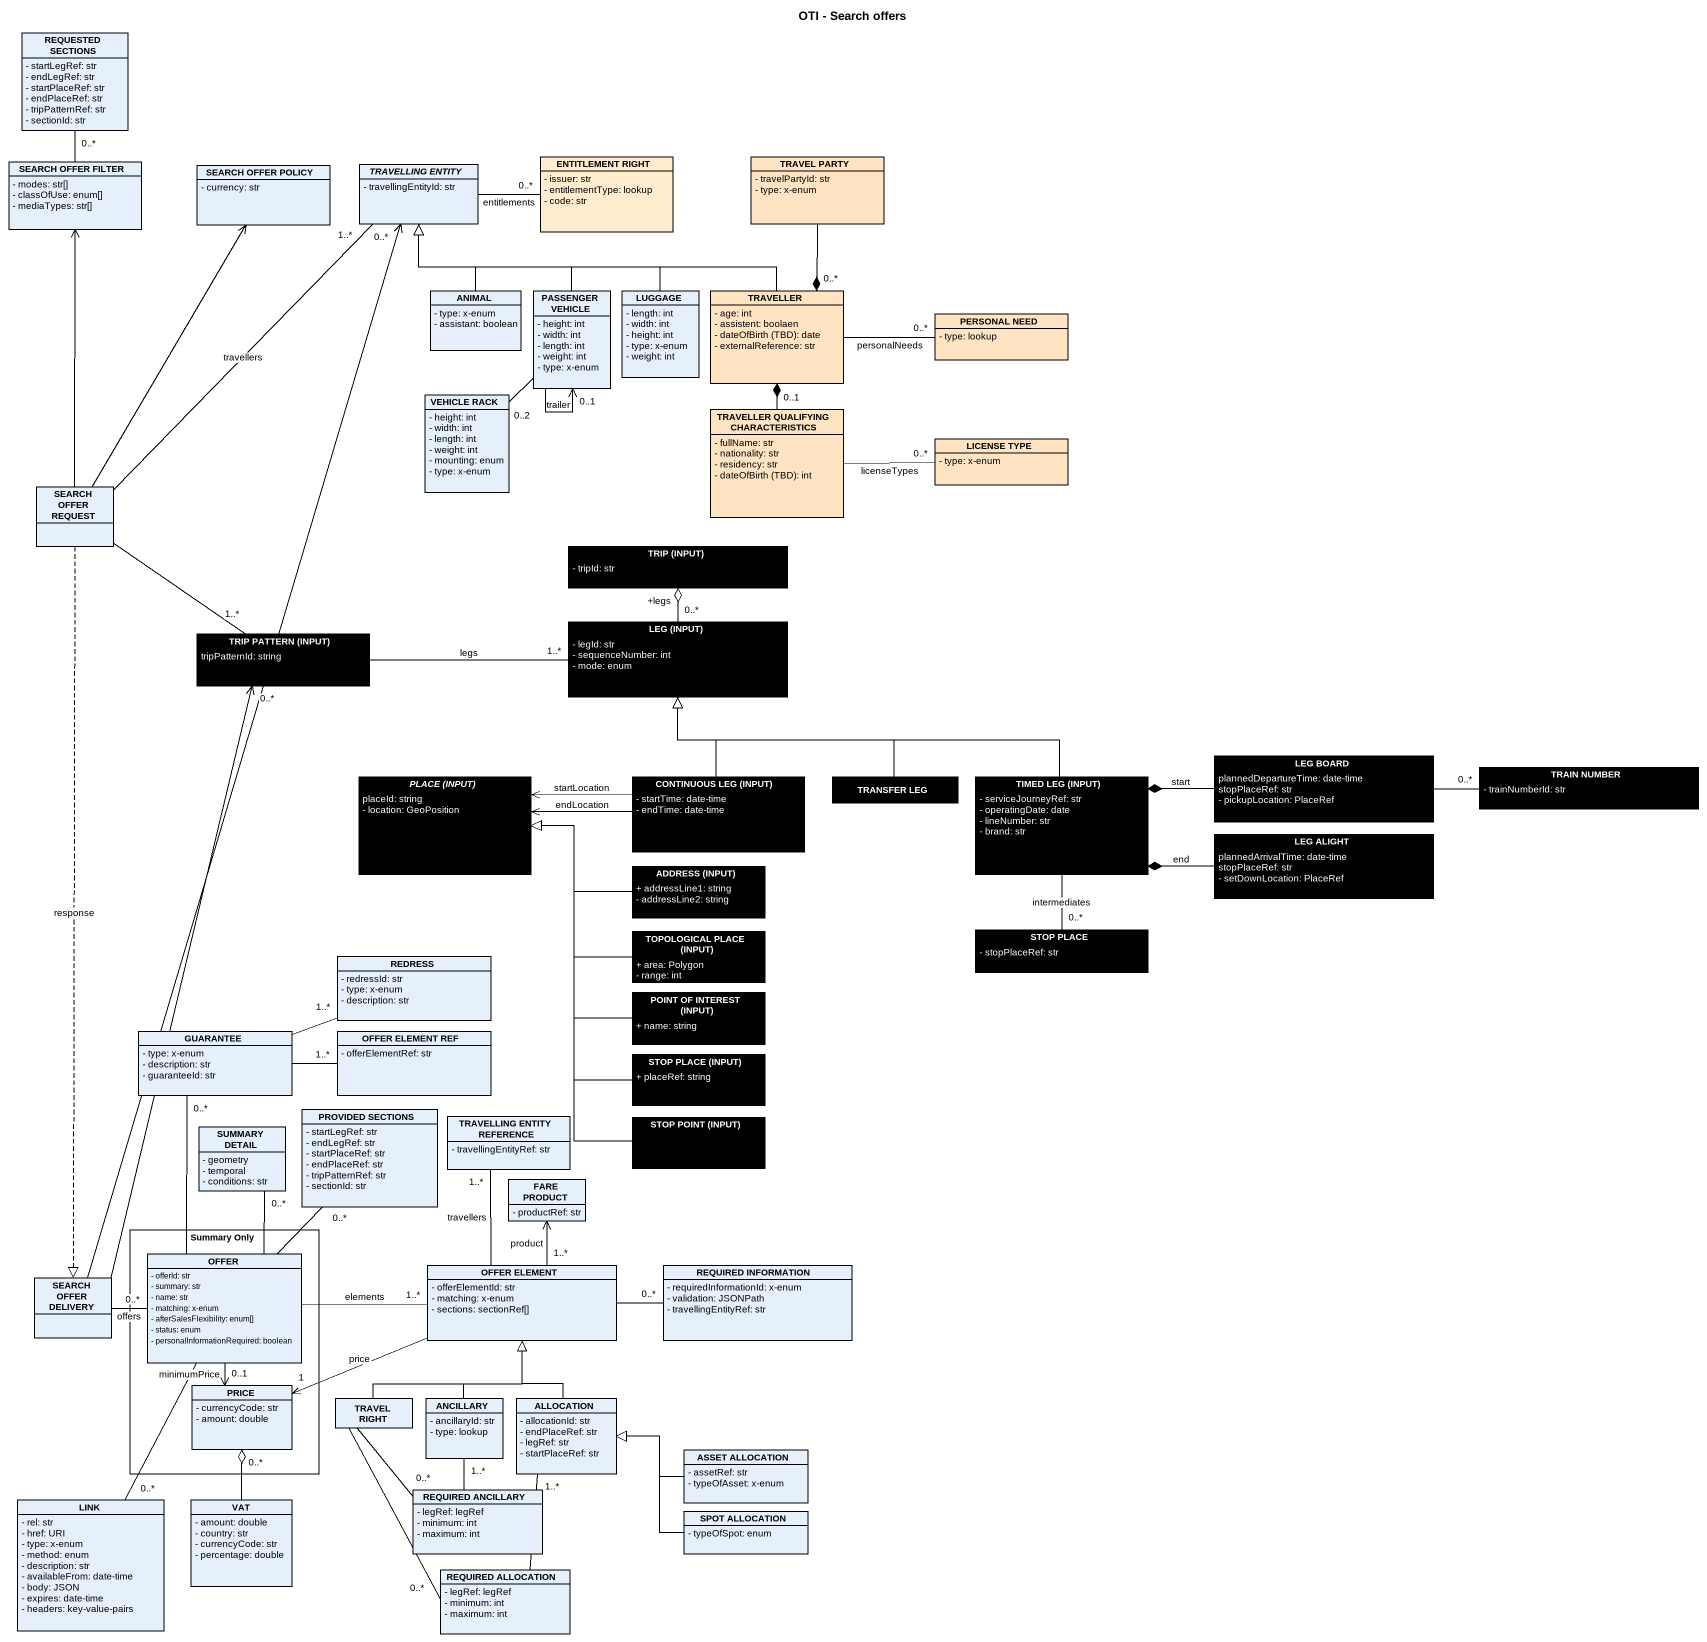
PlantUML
@startuml
title OTI - Search offers
hide circle
hide empty members
skinparam classAttributeIconSize 0
class "REQUESTED SECTIONS" as REQUESTED_SECTIONS {
  - startLegRef: str
  - endLegRef: str
  - startPlaceRef: str
  - endPlaceRef: str
  - tripPatternRef: str
  - sectionId: str
}
class "SEARCH OFFER FILTER" as SEARCH_OFFER_FILTER {
  - modes: str[]
  - classOfUse: enum[]
  - mediaTypes: str[]
}
class "SEARCH OFFER POLICY" as SEARCH_OFFER_POLICY {
  - currency: str
}
abstract class "TRAVELLING ENTITY" as TRAVELLING_ENTITY {
  - travellingEntityId: str
}
class "ENTITLEMENT RIGHT" as ENTITLEMENT_RIGHT #FFEBCD {
  - issuer: str
  - entitlementType: lookup
  - code: str
}
class "TRAVEL PARTY" as TRAVEL_PARTY #FFE4C4 {
  - travelPartyId: str
  - type: x-enum
}
class ANIMAL {
  - type: x-enum
  - assistant: boolean
}
class "PASSENGER VEHICLE" as PASSENGER_VEHICLE {
  - height: int
  - width: int
  - length: int
  - weight: int
  - type: x-enum
}
class LUGGAGE {
  - length: int
  - width: int
  - height: int
  - type: x-enum
  - weight: int
}
class TRAVELLER #FFE4C4 {
  - age: int
  - assistent: boolaen
  {field} - dateOfBirth (TBD): date
  - externalReference: str
}
class "PERSONAL NEED" as PERSONAL_NEED #FFE4C4 {
  - type: lookup
}
class "VEHICLE RACK" as VEHICLE_RACK {
  - height: int
  - width: int
  - length: int
  - weight: int
  - mounting: enum
  - type: x-enum
}
class "TRAVELLER QUALIFYING CHARACTERISTICS" as TRAVELLER_QUALIFYING #FFE4C4 {
  - fullName: str
  - nationality: str
  - residency: str
  {field} - dateOfBirth (TBD): int
}
class "LICENSE TYPE" as LICENSE_TYPE #FFE4C4 {
  - type: x-enum
}
class "SEARCH OFFER REQUEST" as SEARCH_OFFER_REQUEST
class "TRIP (INPUT)" as TRIP_INPUT #000000 {
  - tripId: str
}
class "TRIP PATTERN (INPUT)" as TRIP_PATTERN_INPUT #000000 {
  tripPatternId: string
}
class "LEG (INPUT)" as LEG_INPUT #000000 {
  - legId: str
  - sequenceNumber: int
  - mode: enum
}
class "LEG BOARD" as LEG_BOARD #000000 {
  plannedDepartureTime: date-time
  stopPlaceRef: str
  - pickupLocation: PlaceRef
}
class "TRAIN NUMBER" as TRAIN_NUMBER #000000 {
  - trainNumberId: str
}
abstract class "PLACE (INPUT)" as PLACE_INPUT #000000 {
  placeId: string
  - location: GeoPosition
}
class "CONTINUOUS LEG (INPUT)" as CONTINUOUS_LEG_INPUT #000000 {
  - startTime: date-time
  - endTime: date-time
}
class "TRANSFER LEG" as TRANSFER_LEG #000000
class "TIMED LEG (INPUT)" as TIMED_LEG_INPUT #000000 {
  - serviceJourneyRef: str
  - operatingDate: date
  - lineNumber: str
  - brand: str
}
class "LEG ALIGHT" as LEG_ALIGHT #000000 {
  plannedArrivalTime: date-time
  stopPlaceRef: str
  - setDownLocation: PlaceRef
}
class "ADDRESS (INPUT)" as ADDRESS_INPUT #000000 {
  + addressLine1: string
  - addressLine2: string
}
class REDRESS {
  - redressId: str
  - type: x-enum
  - description: str
}
class "TOPOLOGICAL PLACE (INPUT)" as TOPOLOGICAL_PLACE_INPUT #000000 {
  + area: Polygon
  - range: int
}
class "STOP PLACE" as STOP_PLACE #000000 {
  - stopPlaceRef: str
}
class "POINT OF INTEREST (INPUT)" as POINT_OF_INTEREST_INPUT #000000 {
  + name: string
}
class GUARANTEE {
  - type: x-enum
  - description: str
  - guaranteeId: str
}
class "OFFER ELEMENT REF" as OFFER_ELEMENT_REF {
  - offerElementRef: str
}
class "STOP PLACE (INPUT)" as STOP_PLACE_INPUT #000000 {
  + placeRef: string
}
class "PROVIDED SECTIONS" as PROVIDED_SECTIONS {
  - startLegRef: str
  - endLegRef: str
  - startPlaceRef: str
  - endPlaceRef: str
  - tripPatternRef: str
  - sectionId: str
}
class "TRAVELLING ENTITY REFERENCE" as TRAVELLING_ENTITY_REFERENCE {
  - travellingEntityRef: str
}
class "STOP POINT (INPUT)" as STOP_POINT_INPUT #000000
class "SUMMARY DETAIL" as SUMMARY_DETAIL {
  - geometry
  - temporal
  - conditions: str
}
class "FARE PRODUCT" as FARE_PRODUCT {
  - productRef: str
}
rectangle "Summary Only" as Summary_Only {
  class OFFER {
    - offerId: str
    - summary: str
    - name: str
    - matching: x-enum
    - afterSalesFlexibility: enum[]
    - status: enum
    - personalInformationRequired: boolean
  }
  class PRICE {
    - currencyCode: str
    - amount: double
  }
}
class "OFFER ELEMENT" as OFFER_ELEMENT {
  - offerElementId: str
  - matching: x-enum
  - sections: sectionRef[]
}
class "REQUIRED INFORMATION" as REQUIRED_INFORMATION {
  - requiredInformationId: x-enum
  - validation: JSONPath
  - travellingEntityRef: str
}
class "SEARCH OFFER DELIVERY" as SEARCH_OFFER_DELIVERY
class "TRAVEL RIGHT" as TRAVEL_RIGHT
class ANCILLARY {
  - ancillaryId: str
  - type: lookup
}
class ALLOCATION {
  - allocationId: str
  - endPlaceRef: str
  - legRef: str
  - startPlaceRef: str
}
class "ASSET ALLOCATION" as ASSET_ALLOCATION {
  - assetRef: str
  - typeOfAsset: x-enum
}
class LINK {
  - rel: str
  - href: URI
  - type: x-enum
  - method: enum
  - description: str
  - availableFrom: date-time
  - body: JSON
  - expires: date-time
  - headers: key-value-pairs
}
class VAT {
  - amount: double
  - country: str
  - currencyCode: str
  - percentage: double
}
class "REQUIRED ANCILLARY" as REQUIRED_ANCILLARY {
  - legRef: legRef
  - minimum: int
  - maximum: int
}
class "SPOT ALLOCATION" as SPOT_ALLOCATION {
  - typeOfSpot: enum
}
class "REQUIRED ALLOCATION" as REQUIRED_ALLOCATION {
  - legRef: legRef
  - minimum: int
  - maximum: int
}
SEARCH_OFFER_FILTER -up- "0..*" REQUESTED_SECTIONS
TRAVELLING_ENTITY -right- "0..*" ENTITLEMENT_RIGHT : entitlements
TRAVEL_PARTY --* "0..*" TRAVELLER
ANIMAL -up-|> TRAVELLING_ENTITY
PASSENGER_VEHICLE -up-|> TRAVELLING_ENTITY
PASSENGER_VEHICLE --> "0..1" PASSENGER_VEHICLE : trailer
PASSENGER_VEHICLE -- "0..2" VEHICLE_RACK
LUGGAGE -left-|> TRAVELLING_ENTITY
TRAVELLER -left-|> TRAVELLING_ENTITY
TRAVELLER -right- "0..*" PERSONAL_NEED : personalNeeds
TRAVELLER_QUALIFYING "0..1" -up-* TRAVELLER
TRAVELLER_QUALIFYING -right- "0..*" LICENSE_TYPE : licenseTypes
SEARCH_OFFER_REQUEST -up-> SEARCH_OFFER_FILTER
SEARCH_OFFER_REQUEST -up-> SEARCH_OFFER_POLICY
SEARCH_OFFER_REQUEST -up- "1..*" TRAVELLING_ENTITY : travellers
SEARCH_OFFER_REQUEST -- "1..*" TRIP_PATTERN_INPUT
SEARCH_OFFER_REQUEST ..|> SEARCH_OFFER_DELIVERY : response
TRIP_PATTERN_INPUT -right- "1..*" LEG_INPUT : legs
LEG_INPUT "0..*" -up-o "+legs" TRIP_INPUT
LEG_BOARD -right- "0..*" TRAIN_NUMBER
LEG_BOARD -left-* TIMED_LEG_INPUT : start
CONTINUOUS_LEG_INPUT -up-|> LEG_INPUT
CONTINUOUS_LEG_INPUT -left-> PLACE_INPUT : startLocation
CONTINUOUS_LEG_INPUT -left-> PLACE_INPUT : endLocation
TRANSFER_LEG -up-|> LEG_INPUT
TIMED_LEG_INPUT -left-|> LEG_INPUT
TIMED_LEG_INPUT -- "0..*" STOP_PLACE : intermediates
LEG_ALIGHT -left-* TIMED_LEG_INPUT : end
ADDRESS_INPUT -left-|> PLACE_INPUT
TOPOLOGICAL_PLACE_INPUT -left-|> PLACE_INPUT
POINT_OF_INTEREST_INPUT -up-|> PLACE_INPUT
GUARANTEE -right- "1..*" REDRESS
GUARANTEE -right- "1..*" OFFER_ELEMENT_REF
STOP_PLACE_INPUT -up-|> PLACE_INPUT
STOP_POINT_INPUT -up-|> PLACE_INPUT
FARE_PRODUCT <-- "1..*" OFFER_ELEMENT : product
OFFER -up- "0..*" GUARANTEE
OFFER -up- "0..*" PROVIDED_SECTIONS
OFFER -up- "0..*" SUMMARY_DETAIL
OFFER -right- "1..*" OFFER_ELEMENT : elements
OFFER --> "0..1" PRICE : minimumPrice
OFFER -- "0..*" LINK
OFFER_ELEMENT -up- "1..*" TRAVELLING_ENTITY_REFERENCE : travellers
OFFER_ELEMENT -right- "0..*" REQUIRED_INFORMATION
OFFER_ELEMENT -left-> "1" PRICE : price
SEARCH_OFFER_DELIVERY -up-> "0..*" TRAVELLING_ENTITY
SEARCH_OFFER_DELIVERY -up-> "0..*" TRIP_PATTERN_INPUT
SEARCH_OFFER_DELIVERY -right- "0..*" OFFER : offers
TRAVEL_RIGHT -up-|> OFFER_ELEMENT
TRAVEL_RIGHT -- "0..*" REQUIRED_ANCILLARY
TRAVEL_RIGHT -- "0..*" REQUIRED_ALLOCATION
ANCILLARY -up-|> OFFER_ELEMENT
ALLOCATION -up-|> OFFER_ELEMENT
ASSET_ALLOCATION -left-|> ALLOCATION
VAT -up-o "0..*" PRICE
REQUIRED_ANCILLARY -up- "1..*" ANCILLARY
SPOT_ALLOCATION -left-|> ALLOCATION
REQUIRED_ALLOCATION -up- "1..*" ALLOCATION
@enduml
